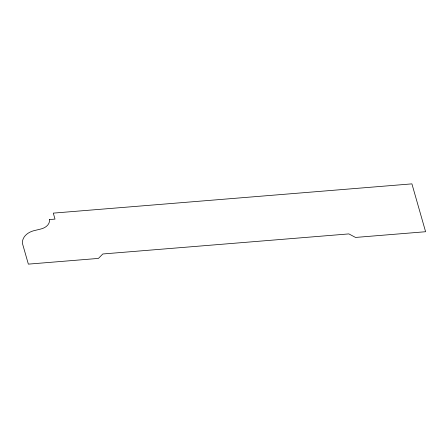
<?xml version="1.0" encoding="UTF-8"?>
<svg xmlns="http://www.w3.org/2000/svg" width="448" height="448" viewBox="0 0 448 448"><rect width="100%" height="100%" fill="white"/><g stroke="black" fill="none" stroke-linecap="round" stroke-linejoin="round"><path stroke-width="0.67" d="M49.487 219.554L49.482 221.558A14.672 10.321 7.4 0 1 40.219 229.169L33.617 230.759A20.054 14.106 7.4 0 0 22.4 243.298L28.358 264.13L98.431 258.412L102.805 253.977L348.869 233.906L355.527 237.44L425.6 231.728L411.914 183.87L53.29 213.125L55.003 219.106L49.487 219.554"/></g></svg>
